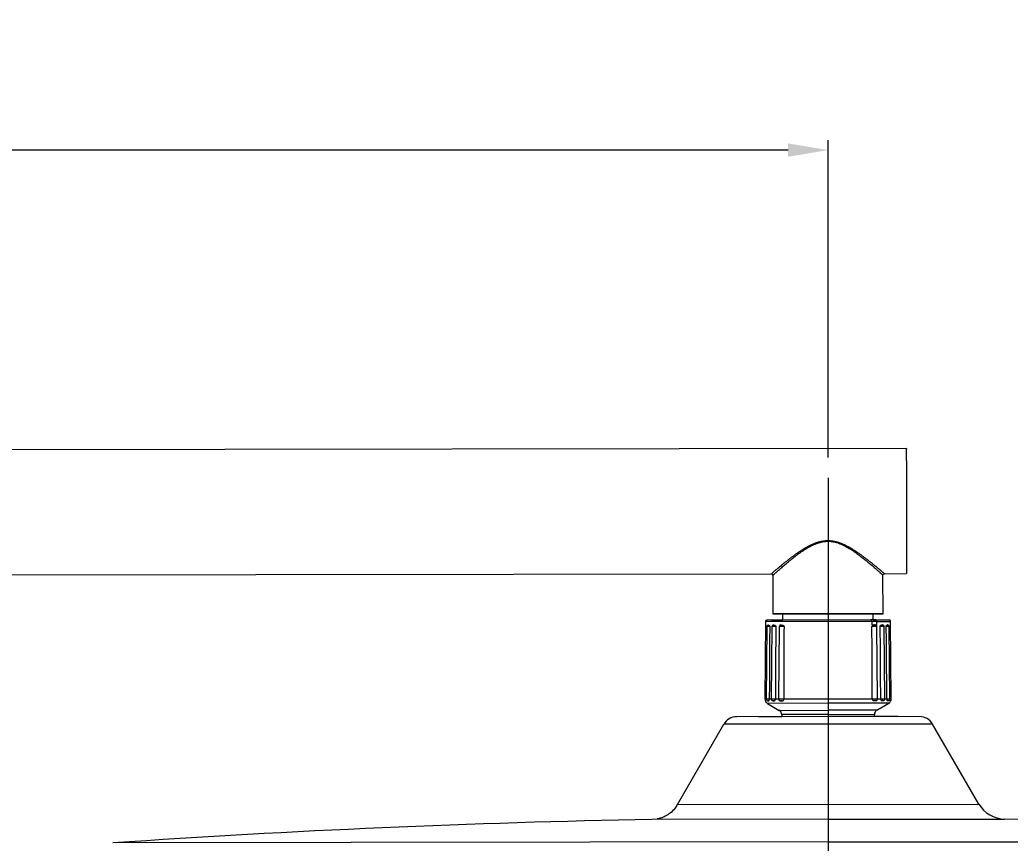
# Model space of a CAD drawing. Extents: x 12185 to 15344, y -91 to 2224.
# Drawn here: x 13023.6 to 13221.4, y 1380 to 1544.4 of the extents above; entities that cross this region are included whole.
import ezdxf

# ---------------------------------------------------------------- set-up
doc = ezdxf.new("R2010")
doc.units = 0
doc.header["$LTSCALE"] = 10
doc.header["$MEASUREMENT"] = 0
doc.header["$PDMODE"] = 3
doc.header["$PDSIZE"] = -10
doc.linetypes.add('CENTER2', pattern=[28.575, 19.05, -3.175, 3.175, -3.175])
doc.layers.get('0').update_dxf_attribs({"linetype": 'CONTINUOUS'})
doc.layers.get('DEFPOINTS').update_dxf_attribs({"linetype": 'CONTINUOUS'})
doc.layers.add('1', color=7, linetype='CONTINUOUS')
doc.layers.add('Cneter', color=1, linetype='CENTER2', lineweight=13)
doc.styles.add('Daelim Dimension', font='NanumGothic.ttf')
doc.dimstyles.new('DEFAULT', dxfattribs={"dimscale": 2, "dimtxt": 2, "dimasz": 2, "dimexe": 0, "dimexo": 2, "dimgap": 1, "dimtad": 1, "dimdec": 1, "dimzin": 9, "dimdsep": 46, "dimtxsty": 'Daelim Dimension', "dimcen": 0.5, "dimclrd": 5, "dimclre": 5, "dimclrt": 256, "dimadec": 1, "dimazin": 0, "dimtfac": 1, "dimtdec": 1, "dimtix": 1, "dimtmove": 0, "dimatfit": 3, "dimfxl": 0, "dimtolj": 1, "dimtzin": 1, "dimlwd": 9, "dimlwe": 9, "dimarcsym": 0})

# ---------------------------------------------------------------- blocks, each defined once
blk = doc.blocks.new('*D12')
at = {"color": 5, "lineweight": 9, "ltscale": 0.5}
for p, q in [((12800.95, 1470.27), (12800.95, 1520.41)), ((13185.04, 1456.97), (13185.04, 1520.41)), ((13177.04, 1518.41), (12808.95, 1518.41))]:
    blk.add_line(p, q, dxfattribs=at)
at = {"color": 5, "ltscale": 0.5}
for points in [[(12808.95, 1519.74), (12808.95, 1517.07), (12800.95, 1518.41)], [(13177.04, 1519.74), (13177.04, 1517.07), (13185.04, 1518.41)]]:
    blk.add_solid(points, dxfattribs=at)
at = {"layer": 'DEFPOINTS', "color": 0, "ltscale": 0.5}
for p in [(12800.95, 1518.41), (12800.95, 1466.27), (13185.04, 1452.97)]:
    blk.add_point(p, dxfattribs=at)
at = {"color": 7, "ltscale": 0.5, "insert": (12992.99, 1531.31), "char_height": 20, "attachment_point": 5, "style": 'Daelim Dimension'}
blk.add_mtext('\\A1;384', dxfattribs=at)

msp = doc.modelspace()

# ---------------------------------------------------------------- linework, layer by layer
at = {"layer": '1', "color": 7, "linetype": 'Continuous', "lineweight": 18}
for p, q in [((13200.67, 1458.8), (12815.97, 1458.28)), ((12816, 1433.28), (13173.72, 1433.76)), ((13174, 1433.46), (13174.01, 1425.76)), ((13196.01, 1425.79), (13196, 1433.49)), ((13196.28, 1433.79), (13200.7, 1433.8)), ((13174.01, 1425.76), (13196.01, 1425.79)), ((13177.51, 1425.77), (13174.01, 1425.76)), ((13194.01, 1425.79), (13176.01, 1425.76)), ((13176.01, 1424.51), (13176.01, 1425.76)), ((13196.01, 1425.79), (13192.51, 1425.79)), ((13194.01, 1424.54), (13194.01, 1425.79)), ((13172.52, 1424.21), (13172.41, 1408.76)), ((13172.79, 1423.21), (13172.68, 1408.76)), ((13193.58, 1424.54), (13172.82, 1424.51)), ((13173.79, 1423.21), (13173.69, 1408.76)), ((13173.71, 1424.51), (13176.02, 1424.51)), ((13175.24, 1423.21), (13175.14, 1408.76)), ((13194.54, 1424.54), (13193.58, 1424.54)), ((13194.01, 1424.54), (13196.31, 1424.54)), ((13194.54, 1424.54), (13197.21, 1424.54)), ((13194.93, 1408.79), (13194.79, 1423.24)), ((13196.38, 1408.79), (13196.24, 1423.24)), ((13196.31, 1424.54), (13196.31, 1424.54)), ((13197.39, 1408.79), (13197.24, 1423.24)), ((13197.66, 1408.8), (13197.51, 1424.24)), ((13172.9, 1407.89), (13175.29, 1406.49)), ((13173.04, 1408.41), (13173.07, 1408.41)), ((13173.13, 1408.41), (13173.04, 1408.41)), ((13173.07, 1408.41), (13173.13, 1408.41)), ((13174.08, 1408.41), (13174.14, 1408.41)), ((13174.22, 1408.41), (13174.08, 1408.41)), ((13174.14, 1408.41), (13174.22, 1408.41)), ((13175.6, 1408.41), (13175.69, 1408.41)), ((13175.79, 1408.41), (13175.6, 1408.41)), ((13175.69, 1408.41), (13175.79, 1408.41)), ((13194.28, 1408.44), (13194.38, 1408.44)), ((13194.47, 1408.44), (13194.28, 1408.44)), ((13194.38, 1408.44), (13194.47, 1408.44)), ((13194.78, 1406.52), (13197.17, 1407.93)), ((13195.85, 1408.44), (13195.93, 1408.44)), ((13195.99, 1408.44), (13195.85, 1408.44)), ((13195.93, 1408.44), (13195.99, 1408.44)), ((13196.94, 1408.44), (13197, 1408.44)), ((13197.03, 1408.44), (13196.94, 1408.44)), ((13197, 1408.44), (13197.03, 1408.44)), ((13203.3, 1405.25), (13166.77, 1405.2)), ((13175.79, 1405.21), (13171.14, 1405.21)), ((13175.79, 1405.63), (13175.79, 1405.21)), ((13194.29, 1405.24), (13194.29, 1405.66)), ((13198.47, 1405.24), (13194.29, 1405.24)), ((13198.94, 1405.24), (13198.47, 1405.24)), ((13203.31, 1405.25), (13203.3, 1405.25)), ((13154.96, 1387.69), (13164.18, 1403.7)), ((13215.16, 1387.77), (13205.91, 1403.75)), ((13185.07, 1384.73), (13149.87, 1384.69)), ((13185.07, 1384.73), (13220.26, 1384.78)), ((13185.07, 1380.2), (13042.12, 1380)), ((13185.07, 1380.2), (13328.03, 1380.39))]:
    msp.add_line(p, q, dxfattribs=at)
at = {"layer": '1', "color": 7, "linetype": 'Continuous', "lineweight": 13}
for p, q in [((13196.01, 1425.79), (13196.01, 1427.79)), ((13185.02, 1424.23), (13172.52, 1424.21)), ((13172.84, 1423.21), (13172.79, 1423.21)), ((13173.37, 1423.21), (13172.84, 1423.21)), ((13173.93, 1423.21), (13173.79, 1423.21)), ((13174.58, 1423.21), (13173.93, 1423.21)), ((13175.5, 1423.22), (13175.24, 1423.21)), ((13176.23, 1423.22), (13175.5, 1423.22)), ((13193.79, 1424.24), (13185.02, 1424.23)), ((13194.77, 1424.24), (13193.79, 1424.24)), ((13193.79, 1424.24), (13193.8, 1423.54)), ((13193.8, 1423.54), (13194.26, 1423.54)), ((13194.29, 1423.24), (13193.8, 1423.24)), ((13194.53, 1423.24), (13194.29, 1423.24)), ((13194.35, 1423.54), (13194.78, 1423.54)), ((13194.79, 1423.24), (13194.53, 1423.24)), ((13194.78, 1423.54), (13194.77, 1424.24)), ((13194.77, 1424.24), (13197.51, 1424.24)), ((13195.74, 1423.24), (13195.46, 1423.24)), ((13196.24, 1423.24), (13195.74, 1423.24)), ((13196.74, 1423.24), (13196.66, 1423.24)), ((13197.24, 1423.24), (13196.74, 1423.24)), ((13172.41, 1408.76), (13172.68, 1408.76)), ((13172.68, 1408.76), (13173.29, 1408.76)), ((13185.04, 1407.91), (13172.9, 1407.89)), ((13173.29, 1408.76), (13173.72, 1408.77)), ((13173.69, 1408.76), (13174.52, 1408.76)), ((13174.52, 1408.77), (13175.14, 1408.77)), ((13175.14, 1408.76), (13175.43, 1408.77)), ((13175.43, 1408.77), (13176.2, 1408.77)), ((13176.2, 1408.77), (13185.04, 1408.78)), ((13185.04, 1408.78), (13193.87, 1408.79)), ((13197.17, 1407.93), (13185.04, 1407.91)), ((13193.87, 1408.79), (13194.37, 1408.79)), ((13194.37, 1408.79), (13194.64, 1408.79)), ((13194.64, 1408.79), (13194.93, 1408.79)), ((13194.93, 1408.79), (13195.55, 1408.79)), ((13195.55, 1408.79), (13195.82, 1408.79)), ((13195.82, 1408.79), (13196.23, 1408.79)), ((13196.23, 1408.79), (13196.38, 1408.79)), ((13196.35, 1408.8), (13196.78, 1408.8)), ((13196.78, 1408.79), (13196.82, 1408.79)), ((13196.82, 1408.79), (13197.33, 1408.79)), ((13197.39, 1408.79), (13197.33, 1408.79)), ((13197.66, 1408.8), (13197.39, 1408.8)), ((13175.29, 1406.49), (13185.04, 1406.51)), ((13185.04, 1405.65), (13175.79, 1405.63)), ((13194.78, 1406.52), (13185.11, 1406.51)), ((13185.11, 1405.65), (13194.29, 1405.66)), ((13205.9, 1403.75), (13164.18, 1403.7)), ((13205.91, 1403.75), (13205.9, 1403.75)), ((13154.96, 1387.69), (13215.15, 1387.77)), ((13215.15, 1387.77), (13215.16, 1387.77))]:
    msp.add_line(p, q, dxfattribs=at)
at = {"layer": '1', "color": 7, "linetype": 'Continuous', "lineweight": 18}
for centre, radius, start, end in [((13172.82, 1424.21), 0.3, 90.0772, 179.5772), ((13173.09, 1423.21), 0.3, 90.0772, 179.5772), ((13174.09, 1423.21), 0.3, 109.4344, 179.5772), ((13194.49, 1423.24), 0.3, 0.5772, 42.5676), ((13195.94, 1423.24), 0.3, 0.5772, 67.9052), ((13196.94, 1423.24), 0.3, 0.5772, 90.0772), ((13197.21, 1424.24), 0.3, 0.5772, 90.0772), ((13173.41, 1408.76), 1, 179.5772, 239.698), ((13173.03, 1408.76), 0.35, 179.5772, 265.8929), ((13174.04, 1408.76), 0.35, 179.5772, 252.0096), ((13194.58, 1408.79), 0.35, 324.2703, 0.5772), ((13196.03, 1408.79), 0.35, 287.433, 0.5772), ((13197.04, 1408.79), 0.35, 270.0772, 0.5772), ((13196.66, 1408.79), 1, 300.4563, 0.5772), ((13166.78, 1402.2), 3, 90.0772, 150.0772), ((13174.79, 1405.63), 1, 0.0772, 59.698), ((13195.29, 1405.66), 1, 120.4563, 180.0772), ((13203.31, 1402.25), 3, 30.0772, 90.0772), ((13220.36, 1390.78), 6, 210.0772, 269.1251), ((13187.92, -733.18), 2118.2, 91.02925, 93.94703), ((13187.92, -733.18), 2118.2, 86.20731, 89.1251)]:
    msp.add_arc(centre, radius, start, end, dxfattribs=at)
for start_param, end_param in [(3.141533, 4.712388), (4.712388, 6.283219)]:
    msp.add_ellipse((13200.69, 1446.3), major_axis=(0.02, -12.5), ratio=0.000599, start_param=start_param, end_param=end_param, dxfattribs=at)
at = {"layer": '1', "color": 7, "linetype": 'Continuous', "lineweight": 13}
for centre, ratio, start_param in [((13193.58, 1424.24), 0.702672, 4.721172), ((13194.54, 1424.24), 0.781065, 4.721174)]:
    msp.add_ellipse(centre, major_axis=(0, 0.3), ratio=ratio, start_param=start_param, end_param=6.283186, dxfattribs=at)
at = {"layer": '1', "color": 7, "linetype": 'Continuous', "lineweight": 18}
for points, knots in [([(13173.7, 1433.76), (13173.7, 1433.76), (13173.7, 1433.76), (13173.72, 1433.78), (13173.75, 1433.81), (13173.81, 1433.85), (13173.88, 1433.92), (13173.97, 1434), (13174.08, 1434.09), (13174.21, 1434.2), (13174.36, 1434.33), (13174.52, 1434.47), (13174.67, 1434.59), (13174.8, 1434.7), (13174.89, 1434.78), (13174.99, 1434.86), (13175.09, 1434.95), (13175.2, 1435.03), (13175.3, 1435.12), (13175.42, 1435.22), (13175.53, 1435.31), (13175.65, 1435.41), (13175.77, 1435.51), (13175.89, 1435.61), (13176.02, 1435.71), (13176.15, 1435.82), (13176.28, 1435.93), (13176.42, 1436.04), (13176.56, 1436.15), (13176.7, 1436.26), (13176.85, 1436.38), (13177, 1436.5), (13177.15, 1436.62), (13177.31, 1436.74), (13177.48, 1436.87), (13177.66, 1437.01), (13177.85, 1437.15), (13178.05, 1437.3), (13178.25, 1437.45), (13178.45, 1437.59), (13178.65, 1437.73), (13178.85, 1437.88), (13179.05, 1438.02), (13179.25, 1438.15), (13179.45, 1438.29), (13179.65, 1438.42), (13179.86, 1438.55), (13180.06, 1438.68), (13180.27, 1438.81), (13180.47, 1438.93), (13180.68, 1439.05), (13180.89, 1439.16), (13181.09, 1439.28), (13181.26, 1439.36), (13181.38, 1439.42), (13181.45, 1439.46), (13181.52, 1439.49), (13181.59, 1439.53), (13181.66, 1439.56), (13181.73, 1439.6), (13181.81, 1439.63), (13181.88, 1439.66), (13181.95, 1439.69), (13182.02, 1439.72), (13182.09, 1439.75), (13182.16, 1439.78), (13182.23, 1439.81), (13182.3, 1439.84), (13182.37, 1439.87), (13182.44, 1439.9), (13182.51, 1439.92), (13182.58, 1439.95), (13182.65, 1439.97), (13182.72, 1440), (13182.79, 1440.02), (13182.86, 1440.04), (13182.93, 1440.07), (13183, 1440.09), (13183.07, 1440.11), (13183.14, 1440.13), (13183.21, 1440.15), (13183.28, 1440.17), (13183.35, 1440.19), (13183.42, 1440.2), (13183.49, 1440.22), (13183.56, 1440.24), (13183.63, 1440.25), (13183.7, 1440.27), (13183.77, 1440.28), (13183.83, 1440.29), (13183.9, 1440.3), (13183.97, 1440.32), (13184.04, 1440.33), (13184.11, 1440.34), (13184.18, 1440.35), (13184.24, 1440.36), (13184.31, 1440.36), (13184.38, 1440.37), (13184.45, 1440.38), (13184.52, 1440.38), (13184.58, 1440.39), (13184.65, 1440.39), (13184.72, 1440.4), (13184.79, 1440.4), (13184.85, 1440.4), (13184.92, 1440.4), (13184.96, 1440.4), (13184.99, 1440.4)], [0, 0, 0, 0, 0.010009, 0.033758, 0.057528, 0.08136, 0.105294, 0.129369, 0.153624, 0.178097, 0.202825, 0.227843, 0.253186, 0.265049, 0.276939, 0.288857, 0.300806, 0.312789, 0.324808, 0.336866, 0.348964, 0.361107, 0.373295, 0.385531, 0.397818, 0.410159, 0.422554, 0.435007, 0.44752, 0.460095, 0.472734, 0.48544, 0.498214, 0.511058, 0.523975, 0.53957, 0.554992, 0.570243, 0.585326, 0.600245, 0.615003, 0.629602, 0.644047, 0.65834, 0.672486, 0.686488, 0.700349, 0.714074, 0.727667, 0.741132, 0.754473, 0.767695, 0.780802, 0.793798, 0.798231, 0.802637, 0.807017, 0.811371, 0.815699, 0.820001, 0.824278, 0.82853, 0.832758, 0.836961, 0.84114, 0.845296, 0.849428, 0.853537, 0.857623, 0.861687, 0.865729, 0.86975, 0.873749, 0.877727, 0.881685, 0.885622, 0.88954, 0.893438, 0.897317, 0.901178, 0.90502, 0.908845, 0.912652, 0.916443, 0.920216, 0.923974, 0.927716, 0.931443, 0.935155, 0.938853, 0.942537, 0.946208, 0.949866, 0.953511, 0.957145, 0.960767, 0.964378, 0.967979, 0.97157, 0.975151, 0.978724, 0.982288, 0.985844, 0.989393, 0.992935, 0.99647, 1, 1, 1, 1]), ([(13174, 1433.46), (13174, 1433.46), (13174, 1433.46), (13174, 1433.46), (13174, 1433.46), (13174.01, 1433.46), (13174.01, 1433.47), (13174.02, 1433.48), (13174.03, 1433.49), (13174.06, 1433.51), (13174.09, 1433.54), (13174.13, 1433.58), (13174.19, 1433.63), (13174.27, 1433.7), (13174.37, 1433.79), (13174.49, 1433.9), (13174.63, 1434.03), (13174.81, 1434.19), (13175.03, 1434.39), (13175.3, 1434.63), (13175.61, 1434.9), (13175.95, 1435.2), (13176.31, 1435.51), (13176.7, 1435.84), (13177.1, 1436.17), (13177.53, 1436.52), (13177.98, 1436.88), (13178.43, 1437.24), (13178.87, 1437.57), (13179.25, 1437.85), (13179.59, 1438.09), (13179.89, 1438.29), (13180.15, 1438.47), (13180.4, 1438.63), (13180.63, 1438.77), (13180.83, 1438.9), (13181.02, 1439.01), (13181.18, 1439.1), (13181.31, 1439.17), (13181.44, 1439.24), (13181.56, 1439.3), (13181.68, 1439.37), (13181.81, 1439.43), (13181.93, 1439.48), (13182.04, 1439.54), (13182.16, 1439.59), (13182.27, 1439.64), (13182.38, 1439.68), (13182.48, 1439.73), (13182.58, 1439.77), (13182.68, 1439.81), (13182.78, 1439.84), (13182.87, 1439.88), (13182.96, 1439.91), (13183.05, 1439.94), (13183.13, 1439.96), (13183.21, 1439.99), (13183.29, 1440.01), (13183.38, 1440.04), (13183.49, 1440.07), (13183.62, 1440.1), (13183.74, 1440.13), (13183.86, 1440.16), (13183.98, 1440.18), (13184.09, 1440.2), (13184.19, 1440.22), (13184.29, 1440.23), (13184.39, 1440.24), (13184.47, 1440.25), (13184.56, 1440.25), (13184.64, 1440.26), (13184.71, 1440.26), (13184.77, 1440.26), (13184.84, 1440.27), (13184.89, 1440.27), (13184.94, 1440.27), (13184.97, 1440.26), (13184.99, 1440.26)], [0, 0, 0, 0, 0.001111, 0.003993, 0.008644, 0.015066, 0.023258, 0.03322, 0.044951, 0.058451, 0.073719, 0.090755, 0.109562, 0.130143, 0.1525, 0.176631, 0.20253, 0.230188, 0.259617, 0.296119, 0.332645, 0.369171, 0.4057, 0.442248, 0.478813, 0.51538, 0.551947, 0.589786, 0.623071, 0.651803, 0.675982, 0.696056, 0.714505, 0.731331, 0.746536, 0.760121, 0.772085, 0.782427, 0.791149, 0.79825, 0.806183, 0.813897, 0.821395, 0.828675, 0.835739, 0.842588, 0.849222, 0.855643, 0.861849, 0.867841, 0.873618, 0.879179, 0.884524, 0.889652, 0.894564, 0.89926, 0.903739, 0.908002, 0.91205, 0.919475, 0.9266, 0.933424, 0.939949, 0.946176, 0.952105, 0.957738, 0.963074, 0.968112, 0.972852, 0.977293, 0.981435, 0.985278, 0.988821, 0.992065, 0.99501, 0.997654, 1, 1, 1, 1]), ([(13184.99, 1440.4), (13185, 1440.4), (13185.02, 1440.4), (13185.06, 1440.4), (13185.1, 1440.4), (13185.13, 1440.4), (13185.17, 1440.4), (13185.21, 1440.4), (13185.24, 1440.4), (13185.28, 1440.4), (13185.31, 1440.4), (13185.35, 1440.39), (13185.39, 1440.39), (13185.42, 1440.39), (13185.46, 1440.39), (13185.5, 1440.38), (13185.53, 1440.38), (13185.57, 1440.38), (13185.61, 1440.37), (13185.65, 1440.37), (13185.68, 1440.36), (13185.72, 1440.36), (13185.76, 1440.35), (13185.79, 1440.35), (13185.83, 1440.35), (13185.87, 1440.34), (13185.9, 1440.33), (13185.94, 1440.33), (13185.98, 1440.32), (13186.01, 1440.32), (13186.05, 1440.31), (13186.09, 1440.3), (13186.13, 1440.3), (13186.16, 1440.29), (13186.2, 1440.28), (13186.24, 1440.28), (13186.28, 1440.27), (13186.31, 1440.26), (13186.35, 1440.25), (13186.39, 1440.25), (13186.42, 1440.24), (13186.46, 1440.23), (13186.5, 1440.22), (13186.54, 1440.21), (13186.57, 1440.2), (13186.61, 1440.19), (13186.65, 1440.18), (13186.69, 1440.17), (13186.72, 1440.16), (13186.76, 1440.15), (13186.8, 1440.14), (13186.84, 1440.13), (13186.87, 1440.12), (13186.91, 1440.11), (13186.95, 1440.1), (13186.99, 1440.09), (13187.03, 1440.08), (13187.06, 1440.07), (13187.1, 1440.05), (13187.14, 1440.04), (13187.18, 1440.03), (13187.22, 1440.02), (13187.25, 1440), (13187.29, 1439.99), (13187.33, 1439.98), (13187.37, 1439.96), (13187.41, 1439.95), (13187.44, 1439.94), (13187.48, 1439.92), (13187.52, 1439.91), (13187.56, 1439.89), (13187.6, 1439.88), (13187.63, 1439.86), (13187.67, 1439.85), (13187.71, 1439.83), (13187.75, 1439.82), (13187.79, 1439.8), (13187.83, 1439.79), (13187.86, 1439.77), (13187.9, 1439.76), (13187.94, 1439.74), (13187.98, 1439.72), (13188.02, 1439.71), (13188.06, 1439.69), (13188.1, 1439.67), (13188.13, 1439.65), (13188.17, 1439.64), (13188.21, 1439.62), (13188.25, 1439.6), (13188.29, 1439.58), (13188.33, 1439.57), (13188.37, 1439.55), (13188.4, 1439.53), (13188.44, 1439.51), (13188.48, 1439.49), (13188.52, 1439.47), (13188.56, 1439.45), (13188.66, 1439.4), (13188.83, 1439.31), (13189.06, 1439.19), (13189.3, 1439.06), (13189.53, 1438.93), (13189.76, 1438.79), (13190, 1438.64), (13190.23, 1438.49), (13190.55, 1438.29), (13190.95, 1438.02), (13191.42, 1437.69), (13191.88, 1437.36), (13192.25, 1437.09), (13192.54, 1436.87), (13192.75, 1436.7), (13192.96, 1436.54), (13193.16, 1436.39), (13193.35, 1436.23), (13193.54, 1436.08), (13193.73, 1435.94), (13193.9, 1435.79), (13194.08, 1435.65), (13194.24, 1435.52), (13194.4, 1435.39), (13194.55, 1435.26), (13194.7, 1435.14), (13194.84, 1435.02), (13194.98, 1434.91), (13195.11, 1434.8), (13195.24, 1434.7), (13195.35, 1434.6), (13195.46, 1434.51), (13195.55, 1434.43), (13195.64, 1434.36), (13195.72, 1434.29), (13195.8, 1434.22), (13195.88, 1434.16), (13195.94, 1434.1), (13196, 1434.05), (13196.06, 1434), (13196.11, 1433.96), (13196.15, 1433.92), (13196.19, 1433.89), (13196.23, 1433.86), (13196.25, 1433.84), (13196.27, 1433.82), (13196.29, 1433.8), (13196.3, 1433.79), (13196.3, 1433.79), (13196.3, 1433.79), (13196.3, 1433.79)], [0, 0, 0, 0, 0.001914, 0.003829, 0.005746, 0.007664, 0.009585, 0.011507, 0.013431, 0.015358, 0.017286, 0.019217, 0.02115, 0.023085, 0.025023, 0.026963, 0.028906, 0.030852, 0.0328, 0.034752, 0.036706, 0.038663, 0.040624, 0.042588, 0.044554, 0.046525, 0.048498, 0.050476, 0.052456, 0.054441, 0.056429, 0.058421, 0.060416, 0.062416, 0.06442, 0.066428, 0.06844, 0.070456, 0.072477, 0.074502, 0.076531, 0.078565, 0.080604, 0.082647, 0.084695, 0.086748, 0.088805, 0.090868, 0.092936, 0.095008, 0.097086, 0.099169, 0.101257, 0.103351, 0.10545, 0.107555, 0.109665, 0.11178, 0.113902, 0.116029, 0.118162, 0.1203, 0.122445, 0.124595, 0.126752, 0.128914, 0.131083, 0.133258, 0.135439, 0.137627, 0.139821, 0.142021, 0.144228, 0.146441, 0.148661, 0.150888, 0.153121, 0.155361, 0.157608, 0.159862, 0.162122, 0.16439, 0.166664, 0.168946, 0.171235, 0.17353, 0.175834, 0.178144, 0.180462, 0.182787, 0.185119, 0.187459, 0.189806, 0.192161, 0.194523, 0.196893, 0.199271, 0.201657, 0.215913, 0.230432, 0.245221, 0.260287, 0.275636, 0.291274, 0.307208, 0.323441, 0.357026, 0.390891, 0.425078, 0.459627, 0.477124, 0.494468, 0.511665, 0.528719, 0.545635, 0.562418, 0.579073, 0.595605, 0.612019, 0.628321, 0.644517, 0.660611, 0.676609, 0.692518, 0.708344, 0.724091, 0.739767, 0.755378, 0.769367, 0.783257, 0.797052, 0.810758, 0.824382, 0.837929, 0.851406, 0.86482, 0.878176, 0.891481, 0.904742, 0.917966, 0.931158, 0.944326, 0.957477, 0.970618, 0.983755, 0.996895, 1, 1, 1, 1]), ([(13184.99, 1440.26), (13185.18, 1440.26), (13185.47, 1440.25), (13185.76, 1440.21), (13185.96, 1440.18), (13186.05, 1440.17), (13186.15, 1440.15), (13186.15, 1440.15), (13186.15, 1440.15)], [0, 0, 0, 0, 0.499875, 0.749813, 0.749813, 0.99975, 0.99975, 1, 1, 1, 1]), ([(13173.7, 1433.76), (13173.74, 1433.76), (13173.8, 1433.75), (13173.87, 1433.71), (13173.92, 1433.67), (13173.96, 1433.62), (13173.99, 1433.55), (13174, 1433.49), (13174, 1433.46)], [0, 0, 0, 0, 0.239405, 0.368628, 0.500645, 0.632566, 0.761516, 1, 1, 1, 1]), ([(13196, 1433.48), (13196, 1433.52), (13196.01, 1433.58), (13196.05, 1433.65), (13196.09, 1433.7), (13196.14, 1433.74), (13196.21, 1433.78), (13196.27, 1433.79), (13196.31, 1433.79)], [0, 0, 0, 0, 0.238478, 0.367423, 0.49934, 0.631355, 0.760579, 1, 1, 1, 1]), ([(13173.13, 1423.51), (13173.12, 1423.51), (13173.11, 1423.51), (13173.08, 1423.51), (13173.07, 1423.51), (13173.06, 1423.51), (13173.06, 1423.51), (13173.06, 1423.51)], [0, 0, 0, 0, 0.482363, 0.482363, 0.964725, 0.964725, 1, 1, 1, 1]), ([(13174.19, 1423.51), (13174.17, 1423.51), (13174.15, 1423.51), (13174.12, 1423.51), (13174.1, 1423.51), (13174.07, 1423.51), (13174.05, 1423.51), (13174.02, 1423.5), (13174.01, 1423.5), (13174, 1423.49)], [0, 0, 0, 0, 0.270883, 0.270883, 0.541766, 0.541766, 0.812648, 0.812648, 1, 1, 1, 1]), ([(13175.73, 1423.51), (13175.7, 1423.51), (13175.68, 1423.51), (13175.63, 1423.51), (13175.61, 1423.51), (13175.56, 1423.51), (13175.53, 1423.51), (13175.49, 1423.5), (13175.46, 1423.5), (13175.43, 1423.49), (13175.42, 1423.48), (13175.4, 1423.47), (13175.38, 1423.46), (13175.36, 1423.45), (13175.35, 1423.44), (13175.34, 1423.43), (13175.33, 1423.42), (13175.33, 1423.42), (13175.33, 1423.42), (13175.32, 1423.42)], [0, 0, 0, 0, 0.172124, 0.172124, 0.344249, 0.344249, 0.516373, 0.516373, 0.688498, 0.688498, 0.77456, 0.77456, 0.860622, 0.860622, 0.946685, 0.946685, 0.989716, 0.989716, 1, 1, 1, 1]), ([(13194.26, 1423.54), (13194.24, 1423.54), (13194.22, 1423.54), (13194.17, 1423.54), (13194.15, 1423.54), (13194.11, 1423.53), (13194.1, 1423.53), (13194.08, 1423.53), (13194.07, 1423.53), (13194.03, 1423.52), (13194.01, 1423.52), (13193.98, 1423.5), (13193.96, 1423.5), (13193.94, 1423.49), (13193.93, 1423.48), (13193.91, 1423.47), (13193.9, 1423.46), (13193.88, 1423.44), (13193.88, 1423.44), (13193.87, 1423.43), (13193.86, 1423.42), (13193.85, 1423.41), (13193.84, 1423.39), (13193.83, 1423.37), (13193.82, 1423.35), (13193.81, 1423.32), (13193.81, 1423.31), (13193.8, 1423.27), (13193.8, 1423.26), (13193.8, 1423.24)], [0, 0, 0, 0, 0.125, 0.125, 0.25, 0.25, 0.3125, 0.3125, 0.375, 0.375, 0.5, 0.5, 0.5625, 0.5625, 0.625, 0.625, 0.6875, 0.6875, 0.71875, 0.71875, 0.75, 0.75, 0.8125, 0.8125, 0.875, 0.875, 0.9375, 0.9375, 1, 1, 1, 1]), ([(13194.3, 1423.54), (13194.31, 1423.54), (13194.32, 1423.54), (13194.33, 1423.54), (13194.34, 1423.54), (13194.35, 1423.54)], [0, 0, 0, 0, 0.334276, 0.668553, 1, 1, 1, 1]), ([(13194.71, 1423.44), (13194.71, 1423.44), (13194.7, 1423.45), (13194.69, 1423.46), (13194.68, 1423.47), (13194.65, 1423.49), (13194.63, 1423.5), (13194.59, 1423.52), (13194.57, 1423.52), (13194.52, 1423.53), (13194.48, 1423.54), (13194.44, 1423.54), (13194.39, 1423.54), (13194.37, 1423.54), (13194.35, 1423.54)], [0, 0, 0, 0, 0.025234, 0.025234, 0.113849, 0.113849, 0.291079, 0.291079, 0.468309, 0.468309, 0.64554, 0.82277, 0.82277, 1, 1, 1, 1]), ([(13195.46, 1423.24), (13195.46, 1423.26), (13195.46, 1423.28), (13195.46, 1423.31), (13195.46, 1423.31), (13195.47, 1423.33), (13195.47, 1423.35), (13195.48, 1423.36), (13195.48, 1423.38), (13195.49, 1423.39), (13195.5, 1423.41), (13195.5, 1423.42), (13195.51, 1423.44), (13195.52, 1423.44), (13195.53, 1423.45), (13195.53, 1423.46), (13195.54, 1423.47), (13195.55, 1423.48), (13195.57, 1423.49), (13195.58, 1423.5), (13195.6, 1423.51), (13195.61, 1423.51), (13195.64, 1423.52), (13195.66, 1423.53), (13195.69, 1423.54), (13195.71, 1423.54), (13195.75, 1423.54), (13195.77, 1423.54), (13195.8, 1423.54), (13195.82, 1423.54), (13195.84, 1423.54)], [0, 0, 0, 0, 0.0625, 0.0625, 0.09375, 0.09375, 0.125, 0.15625, 0.15625, 0.1875, 0.1875, 0.25, 0.25, 0.28125, 0.28125, 0.3125, 0.3125, 0.375, 0.375, 0.4375, 0.4375, 0.5, 0.5, 0.625, 0.625, 0.75, 0.75, 0.875, 0.875, 1, 1, 1, 1]), ([(13196.04, 1423.52), (13196.03, 1423.53), (13196, 1423.53), (13195.95, 1423.54), (13195.9, 1423.54), (13195.86, 1423.54), (13195.84, 1423.54)], [0, 0, 0, 0, 0.220767, 0.480511, 0.740256, 1, 1, 1, 1]), ([(13196.66, 1423.24), (13196.66, 1423.26), (13196.66, 1423.28), (13196.66, 1423.31), (13196.66, 1423.32), (13196.67, 1423.33), (13196.67, 1423.35), (13196.67, 1423.36), (13196.68, 1423.38), (13196.68, 1423.39), (13196.68, 1423.41), (13196.69, 1423.42), (13196.7, 1423.44), (13196.7, 1423.44), (13196.7, 1423.45), (13196.71, 1423.46), (13196.72, 1423.47), (13196.72, 1423.48), (13196.73, 1423.49), (13196.74, 1423.5), (13196.75, 1423.51), (13196.76, 1423.51), (13196.78, 1423.53), (13196.79, 1423.53), (13196.81, 1423.54), (13196.82, 1423.54), (13196.85, 1423.54), (13196.86, 1423.54), (13196.88, 1423.54), (13196.89, 1423.54), (13196.9, 1423.54)], [0, 0, 0, 0, 0.0625, 0.0625, 0.09375, 0.09375, 0.125, 0.15625, 0.15625, 0.1875, 0.1875, 0.25, 0.25, 0.28125, 0.28125, 0.3125, 0.3125, 0.375, 0.375, 0.4375, 0.4375, 0.5, 0.5, 0.625, 0.625, 0.75, 0.75, 0.875, 0.875, 1, 1, 1, 1]), ([(13196.97, 1423.54), (13196.96, 1423.54), (13196.94, 1423.54), (13196.92, 1423.54), (13196.9, 1423.54)], [0, 0, 0, 0, 0.491582, 1, 1, 1, 1]), ([(13173.01, 1408.41), (13173.01, 1408.41), (13173.01, 1408.41), (13173.02, 1408.41), (13173.03, 1408.41), (13173.04, 1408.41)], [0, 0, 0, 0, 0.034153, 0.034153, 1, 1, 1, 1]), ([(13173.13, 1408.41), (13173.14, 1408.41), (13173.15, 1408.41), (13173.17, 1408.41), (13173.18, 1408.41), (13173.2, 1408.42), (13173.21, 1408.42), (13173.22, 1408.42), (13173.22, 1408.42), (13173.24, 1408.43), (13173.25, 1408.44), (13173.26, 1408.46), (13173.26, 1408.46), (13173.26, 1408.47), (13173.26, 1408.47), (13173.27, 1408.48), (13173.27, 1408.49), (13173.28, 1408.51), (13173.28, 1408.52), (13173.28, 1408.54), (13173.28, 1408.56), (13173.29, 1408.58), (13173.29, 1408.6), (13173.29, 1408.63), (13173.29, 1408.64), (13173.29, 1408.68), (13173.29, 1408.69), (13173.29, 1408.72), (13173.29, 1408.73), (13173.29, 1408.75), (13173.29, 1408.76), (13173.29, 1408.76)], [0, 0, 0, 0, 0.125, 0.125, 0.25, 0.25, 0.3125, 0.3125, 0.375, 0.375, 0.5, 0.5, 0.53125, 0.53125, 0.5625, 0.5625, 0.625, 0.625, 0.6875, 0.6875, 0.75, 0.75, 0.8125, 0.8125, 0.875, 0.875, 0.9375, 0.9375, 0.96875, 0.96875, 1, 1, 1, 1]), ([(13173.93, 1408.43), (13173.95, 1408.42), (13173.97, 1408.42), (13174, 1408.41), (13174.02, 1408.41), (13174.05, 1408.41), (13174.07, 1408.41), (13174.08, 1408.41)], [0, 0, 0, 0, 0.315333, 0.315333, 0.657666, 0.657666, 1, 1, 1, 1]), ([(13174.22, 1408.41), (13174.24, 1408.41), (13174.26, 1408.41), (13174.3, 1408.41), (13174.31, 1408.41), (13174.34, 1408.42), (13174.35, 1408.42), (13174.37, 1408.42), (13174.37, 1408.43), (13174.4, 1408.44), (13174.41, 1408.44), (13174.43, 1408.46), (13174.44, 1408.46), (13174.44, 1408.47), (13174.45, 1408.47), (13174.46, 1408.48), (13174.46, 1408.49), (13174.47, 1408.51), (13174.48, 1408.52), (13174.49, 1408.55), (13174.49, 1408.56), (13174.5, 1408.59), (13174.5, 1408.6), (13174.51, 1408.63), (13174.51, 1408.65), (13174.51, 1408.68), (13174.51, 1408.7), (13174.52, 1408.72), (13174.52, 1408.73), (13174.52, 1408.75), (13174.52, 1408.76), (13174.52, 1408.77)], [0, 0, 0, 0, 0.125, 0.125, 0.25, 0.25, 0.3125, 0.3125, 0.375, 0.375, 0.5, 0.5, 0.53125, 0.53125, 0.5625, 0.5625, 0.625, 0.625, 0.6875, 0.6875, 0.75, 0.75, 0.8125, 0.8125, 0.875, 0.875, 0.9375, 0.9375, 0.96875, 0.96875, 1, 1, 1, 1]), ([(13175.14, 1408.77), (13175.14, 1408.75), (13175.14, 1408.73), (13175.14, 1408.71), (13175.15, 1408.7), (13175.15, 1408.68), (13175.15, 1408.67), (13175.16, 1408.65), (13175.16, 1408.63), (13175.17, 1408.61), (13175.18, 1408.6), (13175.19, 1408.59), (13175.19, 1408.58), (13175.2, 1408.56), (13175.21, 1408.55), (13175.23, 1408.53), (13175.23, 1408.52), (13175.24, 1408.51), (13175.25, 1408.51), (13175.28, 1408.48), (13175.3, 1408.47), (13175.34, 1408.45), (13175.35, 1408.45), (13175.37, 1408.44), (13175.38, 1408.43), (13175.42, 1408.42), (13175.44, 1408.42), (13175.49, 1408.42), (13175.51, 1408.41), (13175.56, 1408.41), (13175.58, 1408.41), (13175.6, 1408.41)], [0, 0, 0, 0, 0.0625, 0.0625, 0.09375, 0.09375, 0.125, 0.125, 0.1875, 0.1875, 0.21875, 0.21875, 0.25, 0.25, 0.3125, 0.3125, 0.34375, 0.34375, 0.375, 0.375, 0.5, 0.5, 0.5625, 0.5625, 0.625, 0.625, 0.75, 0.75, 0.875, 0.875, 1, 1, 1, 1]), ([(13175.79, 1408.41), (13175.82, 1408.41), (13175.84, 1408.41), (13175.89, 1408.41), (13175.91, 1408.42), (13175.95, 1408.42), (13175.96, 1408.42), (13175.98, 1408.43), (13175.99, 1408.43), (13176.03, 1408.44), (13176.05, 1408.45), (13176.07, 1408.46), (13176.08, 1408.46), (13176.09, 1408.47), (13176.09, 1408.47), (13176.11, 1408.49), (13176.11, 1408.49), (13176.13, 1408.51), (13176.14, 1408.52), (13176.15, 1408.55), (13176.16, 1408.56), (13176.17, 1408.59), (13176.18, 1408.6), (13176.19, 1408.63), (13176.19, 1408.65), (13176.19, 1408.68), (13176.2, 1408.7), (13176.2, 1408.72), (13176.2, 1408.73), (13176.2, 1408.75), (13176.2, 1408.76), (13176.2, 1408.77)], [0, 0, 0, 0, 0.125, 0.125, 0.25, 0.25, 0.3125, 0.3125, 0.375, 0.375, 0.5, 0.5, 0.53125, 0.53125, 0.5625, 0.5625, 0.625, 0.625, 0.6875, 0.6875, 0.75, 0.75, 0.8125, 0.8125, 0.875, 0.875, 0.9375, 0.9375, 0.96875, 0.96875, 1, 1, 1, 1]), ([(13193.87, 1408.79), (13193.87, 1408.77), (13193.87, 1408.76), (13193.88, 1408.73), (13193.88, 1408.72), (13193.88, 1408.7), (13193.88, 1408.7), (13193.88, 1408.67), (13193.89, 1408.66), (13193.89, 1408.63), (13193.9, 1408.63), (13193.9, 1408.61), (13193.9, 1408.6), (13193.91, 1408.58), (13193.92, 1408.57), (13193.93, 1408.55), (13193.93, 1408.55), (13193.94, 1408.54), (13193.95, 1408.53), (13193.97, 1408.51), (13193.99, 1408.49), (13194.02, 1408.48), (13194.03, 1408.47), (13194.05, 1408.46), (13194.06, 1408.46), (13194.09, 1408.45), (13194.12, 1408.45), (13194.16, 1408.44), (13194.19, 1408.44), (13194.23, 1408.44), (13194.26, 1408.44), (13194.28, 1408.44)], [0, 0, 0, 0, 0.0625, 0.0625, 0.09375, 0.09375, 0.125, 0.125, 0.1875, 0.1875, 0.21875, 0.21875, 0.25, 0.25, 0.3125, 0.3125, 0.34375, 0.34375, 0.375, 0.375, 0.5, 0.5, 0.5625, 0.5625, 0.625, 0.625, 0.75, 0.75, 0.875, 0.875, 1, 1, 1, 1]), ([(13194.47, 1408.44), (13194.49, 1408.44), (13194.51, 1408.44), (13194.56, 1408.44), (13194.58, 1408.44), (13194.62, 1408.44), (13194.63, 1408.45), (13194.65, 1408.45), (13194.67, 1408.45), (13194.7, 1408.46), (13194.73, 1408.47), (13194.76, 1408.49), (13194.76, 1408.49), (13194.77, 1408.5), (13194.78, 1408.5), (13194.8, 1408.51), (13194.81, 1408.52), (13194.83, 1408.54), (13194.84, 1408.55), (13194.86, 1408.57), (13194.86, 1408.58), (13194.87, 1408.58)], [0, 0, 0, 0, 0.172533, 0.172533, 0.345066, 0.345066, 0.431332, 0.431332, 0.517599, 0.517599, 0.690131, 0.690131, 0.733265, 0.733265, 0.776398, 0.776398, 0.862664, 0.862664, 0.948931, 0.948931, 1, 1, 1, 1]), ([(13195.56, 1408.79), (13195.56, 1408.78), (13195.56, 1408.76), (13195.56, 1408.73), (13195.56, 1408.72), (13195.56, 1408.71), (13195.56, 1408.7), (13195.56, 1408.67), (13195.56, 1408.66), (13195.57, 1408.63), (13195.57, 1408.63), (13195.57, 1408.61), (13195.58, 1408.61), (13195.58, 1408.59), (13195.59, 1408.57), (13195.59, 1408.56), (13195.59, 1408.55), (13195.6, 1408.54), (13195.6, 1408.53), (13195.62, 1408.51), (13195.63, 1408.49), (13195.65, 1408.48), (13195.66, 1408.47), (13195.68, 1408.46), (13195.68, 1408.46), (13195.71, 1408.45), (13195.73, 1408.45), (13195.76, 1408.44), (13195.78, 1408.44), (13195.81, 1408.44), (13195.83, 1408.44), (13195.85, 1408.44)], [0, 0, 0, 0, 0.0625, 0.0625, 0.09375, 0.09375, 0.125, 0.125, 0.1875, 0.1875, 0.21875, 0.21875, 0.25, 0.25, 0.3125, 0.3125, 0.34375, 0.34375, 0.375, 0.375, 0.5, 0.5, 0.5625, 0.5625, 0.625, 0.625, 0.75, 0.75, 0.875, 0.875, 1, 1, 1, 1]), ([(13195.99, 1408.44), (13196.01, 1408.44), (13196.02, 1408.44), (13196.06, 1408.44), (13196.07, 1408.44), (13196.1, 1408.45), (13196.11, 1408.45), (13196.12, 1408.45), (13196.13, 1408.45), (13196.14, 1408.46)], [0, 0, 0, 0, 0.347825, 0.347825, 0.695651, 0.695651, 0.869564, 0.869564, 1, 1, 1, 1]), ([(13196.78, 1408.8), (13196.78, 1408.78), (13196.78, 1408.76), (13196.78, 1408.73), (13196.78, 1408.73), (13196.78, 1408.71), (13196.78, 1408.7), (13196.78, 1408.68), (13196.78, 1408.66), (13196.78, 1408.64), (13196.78, 1408.63), (13196.78, 1408.61), (13196.79, 1408.61), (13196.79, 1408.59), (13196.79, 1408.57), (13196.79, 1408.56), (13196.79, 1408.55), (13196.8, 1408.54), (13196.8, 1408.54), (13196.8, 1408.51), (13196.81, 1408.5), (13196.82, 1408.48), (13196.83, 1408.47), (13196.84, 1408.47), (13196.84, 1408.46), (13196.86, 1408.45), (13196.87, 1408.45), (13196.89, 1408.44), (13196.9, 1408.44), (13196.92, 1408.44), (13196.93, 1408.44), (13196.94, 1408.44)], [0, 0, 0, 0, 0.0625, 0.0625, 0.09375, 0.09375, 0.125, 0.125, 0.1875, 0.1875, 0.21875, 0.21875, 0.25, 0.25, 0.3125, 0.3125, 0.34375, 0.34375, 0.375, 0.375, 0.5, 0.5, 0.5625, 0.5625, 0.625, 0.625, 0.75, 0.75, 0.875, 0.875, 1, 1, 1, 1]), ([(13197.03, 1408.44), (13197.04, 1408.44), (13197.05, 1408.44), (13197.06, 1408.44), (13197.06, 1408.44), (13197.06, 1408.44)], [0, 0, 0, 0, 0.96851, 0.96851, 1, 1, 1, 1]), ([(13154.89, 1387.66), (13154.76, 1387.39), (13154.37, 1386.76), (13153.54, 1385.97), (13152.57, 1385.34), (13151.69, 1384.98), (13151.14, 1384.84), (13150.9, 1384.8)], [0, 0, 0, 0, 0.175185, 0.438552, 0.666516, 0.858608, 1, 1, 1, 1])]:
    msp.add_open_spline(points, degree=3, knots=knots, dxfattribs=at)
at = {"layer": '1', "color": 7, "linetype": 'Continuous', "lineweight": 13}
msp.add_rational_spline([(13184.99, 1440.26), (13184.99, 1440.31), (13184.99, 1440.36), (13184.99, 1440.4)], [1.169688637, 1.09692992936, 1.04756920655, 1.02160646855], degree=3, dxfattribs=at)
msp.add_open_spline([(13186.15, 1440.15), (13186.53, 1440.07), (13186.9, 1439.96), (13187.44, 1439.76), (13187.62, 1439.69), (13187.96, 1439.54), (13188.48, 1439.3), (13188.96, 1439.02), (13189.44, 1438.73), (13189.59, 1438.64), (13189.9, 1438.44), (13190.35, 1438.14), (13190.78, 1437.83), (13191.34, 1437.42), (13191.61, 1437.21), (13192.13, 1436.81), (13192.38, 1436.6), (13192.75, 1436.31), (13192.87, 1436.21), (13193.1, 1436.01), (13193.45, 1435.73), (13193.77, 1435.45), (13194.18, 1435.1), (13194.37, 1434.94), (13194.73, 1434.62), (13195.06, 1434.33), (13195.33, 1434.09), (13195.57, 1433.88), (13195.67, 1433.79), (13195.83, 1433.64), (13195.9, 1433.59), (13195.96, 1433.53), (13195.98, 1433.51), (13196, 1433.5), (13196, 1433.49), (13196, 1433.49)], degree=3, knots=[0, 0, 0, 0, 0.066651, 0.066651, 0.099985, 0.099985, 0.133319, 0.199987, 0.199987, 0.233321, 0.233321, 0.266654, 0.333322, 0.333322, 0.39999, 0.39999, 0.466658, 0.466658, 0.499992, 0.499992, 0.533326, 0.599993, 0.599993, 0.666661, 0.666661, 0.733329, 0.799997, 0.799997, 0.866664, 0.866664, 0.933332, 0.933332, 0.966666, 0.966666, 1, 1, 1, 1], dxfattribs=at)
at = {"layer": '1', "color": 7, "linetype": 'Continuous', "lineweight": 18}
for points in [[(13173.13, 1423.51), (13173.14, 1423.51), (13173.16, 1423.51), (13173.2, 1423.51), (13173.24, 1423.5), (13173.27, 1423.49), (13173.29, 1423.47), (13173.32, 1423.44), (13173.33, 1423.41), (13173.35, 1423.37), (13173.36, 1423.34), (13173.37, 1423.29), (13173.37, 1423.25), (13173.37, 1423.23), (13173.37, 1423.21)], [(13173.37, 1423.21), (13173.35, 1418.4), (13173.32, 1413.58), (13173.29, 1408.76)], [(13174.19, 1423.51), (13174.21, 1423.51), (13174.25, 1423.51), (13174.31, 1423.51), (13174.36, 1423.5), (13174.41, 1423.49), (13174.45, 1423.47), (13174.49, 1423.45), (13174.52, 1423.41), (13174.54, 1423.38), (13174.56, 1423.34), (13174.57, 1423.3), (13174.57, 1423.26), (13174.58, 1423.23), (13174.58, 1423.21)], [(13174.58, 1423.21), (13174.56, 1418.4), (13174.54, 1413.58), (13174.52, 1408.77)], [(13175.73, 1423.51), (13175.75, 1423.51), (13175.81, 1423.51), (13175.88, 1423.51), (13175.95, 1423.51), (13176.02, 1423.49), (13176.07, 1423.47), (13176.12, 1423.45), (13176.16, 1423.41), (13176.19, 1423.38), (13176.21, 1423.34), (13176.22, 1423.3), (13176.23, 1423.26), (13176.23, 1423.23), (13176.23, 1423.22)], [(13176.23, 1423.22), (13176.22, 1418.4), (13176.21, 1413.58), (13176.2, 1408.77)], [(13193.87, 1408.79), (13193.85, 1413.61), (13193.82, 1418.42), (13193.8, 1423.24)], [(13194.26, 1423.54), (13194.27, 1423.54), (13194.28, 1423.54), (13194.29, 1423.54), (13194.3, 1423.54), (13194.3, 1423.54)], [(13195.56, 1408.79), (13195.52, 1413.61), (13195.49, 1418.43), (13195.46, 1423.24)], [(13196.31, 1424.54), (13196.31, 1424.54), (13196.31, 1424.54), (13196.31, 1424.54)], [(13196.78, 1408.8), (13196.74, 1413.61), (13196.7, 1418.43), (13196.66, 1423.24)]]:
    msp.add_open_spline(points, degree=3, dxfattribs=at)
at = {"layer": 'Cneter', "lineweight": 5, "ltscale": 0.5}
msp.add_line((13185.04, 1452.97), (13185.04, 1279.57), dxfattribs=at)

# ---------------------------------------------------------------- dimensions: what is measured, and where the dimension line sits
at = {"color": 5, "ltscale": 0.5}
dim = msp.add_linear_dim(base=(12800.95, 1518.41), p1=(13185.04, 1452.97), p2=(12800.95, 1466.27), dimstyle='DEFAULT', override={"dimtxt": 10, "dimasz": 4, "dimexe": 1, "dimdec": 0, "dimclrt": 7}, dxfattribs=at)
dim.commit()
dim.dimension.update_dxf_attribs({"geometry": '*D12', "text_midpoint": (12992.99, 1531.31)})

doc.saveas('drawing.dxf')
